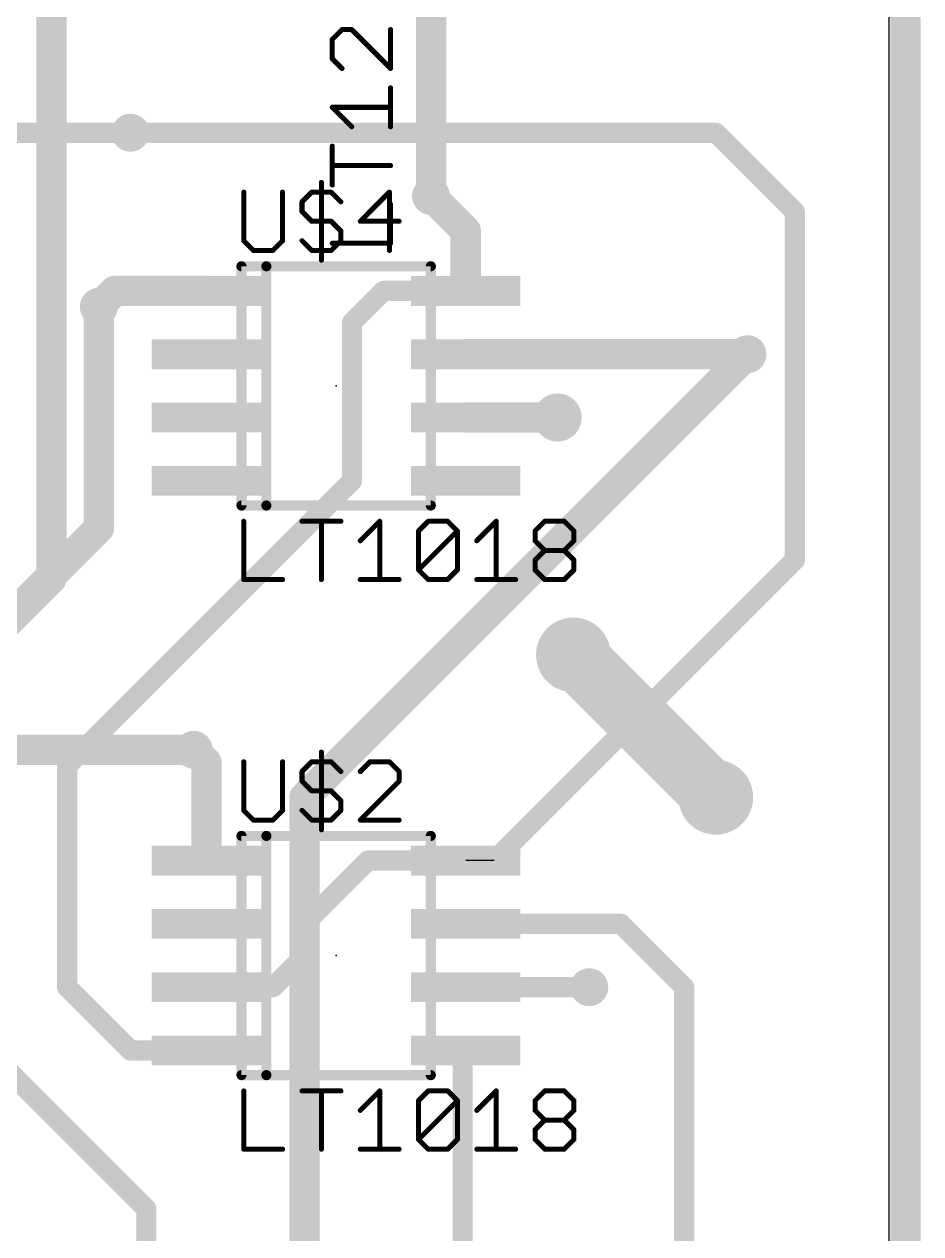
# Model space of a CAD drawing. Extents: x -0.3 to 57.5, y -11.6 to 53.6.
# Drawn here: x 39.46 to 57.45, y 12.2 to 36.47 of the extents above; entities that cross this region are included whole.
import ezdxf

# ---------------------------------------------------------------- set-up
doc = ezdxf.new("R2010")
doc.units = 0
for name, color, linetype in [('1', 14, 'CONTINUOUS'), ('16', 174, 'CONTINUOUS'), ('18', 94, 'CONTINUOUS'), ('19', 54, 'CONTINUOUS'), ('20', 178, 'CONTINUOUS'), ('21', 251, 'CONTINUOUS'), ('23', 178, 'CONTINUOUS'), ('25', 251, 'CONTINUOUS'), ('27', 251, 'CONTINUOUS'), ('51', 251, 'CONTINUOUS')]:
    doc.layers.add(name, color=color, linetype=linetype)

# ---------------------------------------------------------------- blocks, each defined once
blk = doc.blocks.new('RECT')
blk.add_solid([(-0.5, -0.5), (0.5, -0.5), (-0.5, 0.5), (0.5, 0.5)])
blk = doc.blocks.new('ROUNDV')
at = {"const_width": 0.5}
blk.add_lwpolyline([(0, -0.25, 1), (0, 0.25, 1), (0, -0.25)], format="xyb", dxfattribs=at)

msp = doc.modelspace()

# ---------------------------------------------------------------- linework, layer by layer
at = {"layer": '1'}
for points, const_width in [([(57.15, 0), (57.15, 53.34)], 0.4064), ([(40.005, 38.1), (40.005, 25.34)], 0.6096), ([(53.34, 34.29), (41.5925, 34.29)], 0.4064), ([(54.9275, 32.7025), (53.34, 34.29)], 0.4064), ([(48.32, 32.325), (47.625, 33.02)], 0.6096), ([(54.9275, 25.7175), (54.9275, 32.7025)], 0.4064), ([(48.32, 31.115), (48.32, 32.325)], 0.6096), ([(41.275, 31.115), (40.9575, 30.7975)], 0.6096), ([(43.12, 31.115), (41.275, 31.115)], 0.6096), ([(46.0375, 30.48), (46.6725, 31.115)], 0.4064), ([(46.6725, 31.115), (48.32, 31.115)], 0.4064), ([(46.0375, 27.305), (46.0375, 30.48)], 0.4064), ([(53.975, 29.845), (48.32, 29.845)], 0.6096), ([(48.32, 28.575), (50.165, 28.575)], 0.6096), ([(40.3225, 21.59), (46.0375, 27.305)], 0.4064), ([(48.895, 19.685), (54.9275, 25.7175)], 0.4064), ([(40.005, 25.34), (34.35, 19.685)], 0.6096), ([(43.12, 21.65), (42.8625, 21.9075)], 0.6096), ([(43.12, 19.685), (43.12, 21.65)], 0.6096), ([(40.3225, 17.145), (40.3225, 21.59)], 0.4064), ([(46.355, 19.685), (45.085, 18.415)], 0.4064), ([(48.32, 19.685), (46.355, 19.685)], 0.4064), ([(45.085, 18.415), (45.085, 17.78)], 0.4064), ([(51.435, 18.415), (48.32, 18.415)], 0.4064), ([(52.705, 17.145), (51.435, 18.415)], 0.4064), ([(45.085, 17.78), (44.45, 17.145)], 0.4064), ([(41.5925, 15.875), (40.3225, 17.145)], 0.4064), ([(44.45, 17.145), (43.12, 17.145)], 0.4064), ([(48.32, 17.145), (50.8, 17.145)], 0.4064), ([(52.705, 9.8425), (52.705, 17.145)], 0.4064), ([(41.91, 12.7), (38.735, 15.875)], 0.4064), ([(43.12, 15.875), (41.5925, 15.875)], 0.4064), ([(48.32, 15.875), (48.26, 15.815)], 0.4064), ([(48.26, 15.815), (48.26, 7.62)], 0.4064), ([(41.91, 11.43), (41.91, 12.7)], 0.4064)]:
    msp.add_lwpolyline(points, dxfattribs=dict(at, const_width=const_width))
for points, const_width in [([(41.5925, 34.3916, 1), (41.5925, 34.1884)], 0.2032), ([(53.4118, 34.3618, 1), (53.2682, 34.2182)], 0.2032), ([(53.34, 34.1884, 1), (53.34, 34.3916)], 0.2032), ([(47.7328, 33.1278, 1), (47.5172, 32.9122)], 0.3048), ([(55.0291, 32.7025, 1), (54.8259, 32.7025)], 0.2032), ([(54.8557, 32.6307, 1), (54.9993, 32.7743)], 0.2032), ([(48.4724, 32.325, 1), (48.1676, 32.325)], 0.3048), ([(48.2122, 32.2172, 1), (48.4278, 32.4328)], 0.3048), ([(41.275, 31.2674, 1), (41.275, 30.9626)], 0.3048), ([(41.3828, 31.0072, 1), (41.1672, 31.2228)], 0.3048), ([(43.12, 30.9626, 1), (43.12, 31.2674)], 0.3048), ([(46.6725, 31.2166, 1), (46.6725, 31.0134)], 0.2032), ([(46.7443, 31.0432, 1), (46.6007, 31.1868)], 0.2032), ([(48.32, 31.0134, 1), (48.32, 31.2166)], 0.2032), ([(48.1676, 31.115, 1), (48.4724, 31.115)], 0.3048), ([(40.8497, 30.9053, 1), (41.0653, 30.6897)], 0.3048), ([(46.1391, 30.48, 1), (45.9359, 30.48)], 0.2032), ([(45.9657, 30.5518, 1), (46.1093, 30.4082)], 0.2032), ([(48.32, 29.9974, 1), (48.32, 29.6926)], 0.3048), ([(53.975, 29.6926, 1), (53.975, 29.9974)], 0.3048), ([(48.32, 28.7274, 1), (48.32, 28.4226)], 0.3048), ([(50.165, 28.4226, 1), (50.165, 28.7274)], 0.3048), ([(46.1093, 27.2332, 1), (45.9657, 27.3768)], 0.2032), ([(45.9359, 27.305, 1), (46.1391, 27.305)], 0.2032), ([(54.8259, 25.7175, 1), (55.0291, 25.7175)], 0.2032), ([(54.9993, 25.6457, 1), (54.8557, 25.7893)], 0.2032), ([(39.8526, 25.34, 1), (40.1574, 25.34)], 0.3048), ([(40.1128, 25.2322, 1), (39.8972, 25.4478)], 0.3048), ([(42.9703, 22.0153, 1), (42.7547, 21.7997)], 0.3048), ([(43.2724, 21.65, 1), (42.9676, 21.65)], 0.3048), ([(43.0122, 21.5422, 1), (43.2278, 21.7578)], 0.3048), ([(40.4241, 21.59, 1), (40.2209, 21.59)], 0.2032), ([(40.2507, 21.6618, 1), (40.3943, 21.5182)], 0.2032), ([(42.9676, 19.685, 1), (43.2724, 19.685)], 0.3048), ([(46.355, 19.7866, 1), (46.355, 19.5834)], 0.2032), ([(46.4268, 19.6132, 1), (46.2832, 19.7568)], 0.2032), ([(48.32, 19.5834, 1), (48.32, 19.7866)], 0.2032), ([(48.8232, 19.7568, 1), (48.9668, 19.6132)], 0.2032), ([(45.1866, 18.415, 1), (44.9834, 18.415)], 0.2032), ([(45.0132, 18.4868, 1), (45.1568, 18.3432)], 0.2032), ([(48.32, 18.5166, 1), (48.32, 18.3134)], 0.2032), ([(51.5068, 18.4868, 1), (51.3632, 18.3432)], 0.2032), ([(51.435, 18.3134, 1), (51.435, 18.5166)], 0.2032), ([(45.1568, 17.7082, 1), (45.0132, 17.8518)], 0.2032), ([(44.9834, 17.78, 1), (45.1866, 17.78)], 0.2032), ([(40.2209, 17.145, 1), (40.4241, 17.145)], 0.2032), ([(40.3943, 17.2168, 1), (40.2507, 17.0732)], 0.2032), ([(43.12, 17.2466, 1), (43.12, 17.0434)], 0.2032), ([(44.3782, 17.2168, 1), (44.5218, 17.0732)], 0.2032), ([(44.45, 17.0434, 1), (44.45, 17.2466)], 0.2032), ([(48.32, 17.2466, 1), (48.32, 17.0434)], 0.2032), ([(50.8, 17.0434, 1), (50.8, 17.2466)], 0.2032), ([(52.8066, 17.145, 1), (52.6034, 17.145)], 0.2032), ([(52.6332, 17.0732, 1), (52.7768, 17.2168)], 0.2032), ([(41.5925, 15.9766, 1), (41.5925, 15.7734)], 0.2032), ([(41.5207, 15.8032, 1), (41.6643, 15.9468)], 0.2032), ([(43.12, 15.7734, 1), (43.12, 15.9766)], 0.2032), ([(48.3918, 15.8032, 1), (48.2482, 15.9468)], 0.2032), ([(48.3616, 15.815, 1), (48.1584, 15.815)], 0.2032), ([(48.1882, 15.8868, 1), (48.3318, 15.7432)], 0.2032), ([(42.0116, 12.7, 1), (41.8084, 12.7)], 0.2032), ([(41.8382, 12.6282, 1), (41.9818, 12.7718)], 0.2032)]:
    msp.add_lwpolyline(points, format="xyb", dxfattribs=dict(at, const_width=const_width))
at = {"layer": '16'}
for points, const_width in [([(57.15, 53.34), (57.15, 0)], 0.6096), ([(47.625, 33.02), (47.625, 36.83)], 0.6096), ([(36.83, 34.29), (41.5925, 34.29)], 0.4064), ([(40.9575, 30.7975), (40.9575, 26.3525)], 0.6096), ([(45.085, 20.955), (53.975, 29.845)], 0.6096), ([(40.9575, 26.3525), (38.735, 24.13)], 0.6096), ([(53.34, 20.955), (50.4825, 23.8125)], 1.27), ([(42.8625, 21.9075), (26.9875, 21.9075)], 0.6096), ([(45.085, 11.7475), (45.085, 20.955)], 0.6096)]:
    msp.add_lwpolyline(points, dxfattribs=dict(at, const_width=const_width))
for points, const_width in [([(41.5925, 34.1884, 1), (41.5925, 34.3916)], 0.2032), ([(47.4726, 33.02, 1), (47.7774, 33.02)], 0.3048), ([(41.1099, 30.7975, 1), (40.8051, 30.7975)], 0.3048), ([(54.0828, 29.7372, 1), (53.8672, 29.9528)], 0.3048), ([(40.8051, 26.3525, 1), (41.1099, 26.3525)], 0.3048), ([(41.0653, 26.2447, 1), (40.8497, 26.4603)], 0.3048), ([(50.707, 24.037, 1), (50.258, 23.588)], 0.635), ([(42.8625, 21.7551, 1), (42.8625, 22.0599)], 0.3048), ([(53.1155, 20.7305, 1), (53.5645, 21.1795)], 0.635), ([(44.9772, 21.0628, 1), (45.1928, 20.8472)], 0.3048), ([(45.2374, 20.955, 1), (44.9326, 20.955)], 0.3048)]:
    msp.add_lwpolyline(points, format="xyb", dxfattribs=dict(at, const_width=const_width))
at = {"layer": '19'}
msp.add_line((48.895, 19.685), (48.32, 19.685), dxfattribs=at)
at = {"layer": '20'}
msp.add_line((56.82, 0), (56.82, 53.33), dxfattribs=at)
at = {"layer": '21', "const_width": 0.2032}
for points in [[(43.82, 26.81), (43.82, 31.61)], [(43.82, 31.61), (44.32, 31.61)], [(44.32, 31.61), (47.62, 31.61)], [(44.32, 26.81), (44.32, 31.61)], [(47.62, 31.61), (47.62, 26.81)], [(44.32, 26.81), (43.82, 26.81)], [(47.62, 26.81), (44.32, 26.81)], [(43.82, 15.38), (43.82, 20.18)], [(43.82, 20.18), (44.32, 20.18)], [(44.32, 20.18), (47.62, 20.18)], [(44.32, 15.38), (44.32, 20.18)], [(47.62, 20.18), (47.62, 15.38)], [(44.32, 15.38), (43.82, 15.38)], [(47.62, 15.38), (44.32, 15.38)]]:
    msp.add_lwpolyline(points, dxfattribs=at)
at = {"layer": '21', "const_width": 0.1016}
for points in [[(43.8708, 31.61, 1), (43.7692, 31.61)], [(43.82, 31.6608, 1), (43.82, 31.5592)], [(44.32, 31.6608, 1), (44.32, 31.5592)], [(44.3708, 31.61, 1), (44.2692, 31.61)], [(44.32, 31.5592, 1), (44.32, 31.6608)], [(47.6708, 31.61, 1), (47.5692, 31.61)], [(47.62, 31.5592, 1), (47.62, 31.6608)], [(43.82, 26.8608, 1), (43.82, 26.7592)], [(43.7692, 26.81, 1), (43.8708, 26.81)], [(44.32, 26.8608, 1), (44.32, 26.7592)], [(44.2692, 26.81, 1), (44.3708, 26.81)], [(44.32, 26.7592, 1), (44.32, 26.8608)], [(47.5692, 26.81, 1), (47.6708, 26.81)], [(47.62, 26.7592, 1), (47.62, 26.8608)], [(43.8708, 20.18, 1), (43.7692, 20.18)], [(43.82, 20.2308, 1), (43.82, 20.1292)], [(44.32, 20.2308, 1), (44.32, 20.1292)], [(44.3708, 20.18, 1), (44.2692, 20.18)], [(44.32, 20.1292, 1), (44.32, 20.2308)], [(47.6708, 20.18, 1), (47.5692, 20.18)], [(47.62, 20.1292, 1), (47.62, 20.2308)], [(43.82, 15.4308, 1), (43.82, 15.3292)], [(43.7692, 15.38, 1), (43.8708, 15.38)], [(44.32, 15.4308, 1), (44.32, 15.3292)], [(44.2692, 15.38, 1), (44.3708, 15.38)], [(44.32, 15.3292, 1), (44.32, 15.4308)], [(47.5692, 15.38, 1), (47.6708, 15.38)], [(47.62, 15.3292, 1), (47.62, 15.4308)]]:
    msp.add_lwpolyline(points, format="xyb", dxfattribs=at)
at = {"layer": '23'}
for p in [(45.72, 29.21), (45.72, 17.78)]:
    msp.add_point(p, dxfattribs=at)
at = {"layer": '25', "const_width": 0.1016}
for points in [[(45.425, 33.2921), (45.425, 31.7329)], [(43.8658, 33.0972), (43.8658, 32.1227)], [(44.6454, 32.1227), (44.6454, 33.0972)], [(45.0352, 32.9023), (45.2301, 33.0972)], [(45.2301, 33.0972), (45.6199, 33.0972)], [(45.6199, 33.0972), (45.8148, 32.9023)], [(46.7893, 33.0972), (46.2046, 32.5125)], [(46.7893, 31.9278), (46.7893, 33.0972)], [(45.0352, 32.7074), (45.0352, 32.9023)], [(45.2301, 32.5125), (45.0352, 32.7074)], [(45.6199, 32.5125), (45.2301, 32.5125)], [(45.8148, 32.3176), (45.6199, 32.5125)], [(46.2046, 32.5125), (46.9842, 32.5125)], [(45.8148, 32.1227), (45.8148, 32.3176)], [(43.8658, 32.1227), (44.0607, 31.9278)], [(44.4505, 31.9278), (44.6454, 32.1227)], [(45.0352, 32.1227), (45.2301, 31.9278)], [(45.6199, 31.9278), (45.8148, 32.1227)], [(44.0607, 31.9278), (44.4505, 31.9278)], [(45.2301, 31.9278), (45.6199, 31.9278)], [(45.425, 21.8621), (45.425, 20.3029)], [(43.8658, 21.6672), (43.8658, 20.6927)], [(44.6454, 20.6927), (44.6454, 21.6672)], [(45.0352, 21.4723), (45.2301, 21.6672)], [(45.2301, 21.6672), (45.6199, 21.6672)], [(45.6199, 21.6672), (45.8148, 21.4723)], [(46.3995, 21.6672), (46.2046, 21.4723)], [(46.7893, 21.6672), (46.3995, 21.6672)], [(46.9842, 21.4723), (46.7893, 21.6672)], [(45.0352, 21.2774), (45.0352, 21.4723)], [(46.9842, 21.2774), (46.9842, 21.4723)], [(45.2301, 21.0825), (45.0352, 21.2774)], [(45.6199, 21.0825), (45.2301, 21.0825)], [(45.8148, 20.8876), (45.6199, 21.0825)], [(46.2046, 20.4978), (46.9842, 21.2774)], [(45.8148, 20.6927), (45.8148, 20.8876)], [(43.8658, 20.6927), (44.0607, 20.4978)], [(44.4505, 20.4978), (44.6454, 20.6927)], [(45.0352, 20.6927), (45.2301, 20.4978)], [(45.6199, 20.4978), (45.8148, 20.6927)], [(44.0607, 20.4978), (44.4505, 20.4978)], [(45.2301, 20.4978), (45.6199, 20.4978)], [(46.9842, 20.4978), (46.2046, 20.4978)]]:
    msp.add_lwpolyline(points, dxfattribs=at)
at = {"layer": '25', "const_width": 0.0508}
for points in [[(45.4504, 33.2921, 1), (45.3996, 33.2921)], [(43.8912, 33.0972, 1), (43.8404, 33.0972)], [(44.6708, 33.0972, 1), (44.62, 33.0972)], [(45.2301, 33.1226, 1), (45.2301, 33.0718)], [(45.2481, 33.0792, 1), (45.2121, 33.1152)], [(45.6379, 33.1152, 1), (45.6019, 33.0792)], [(45.6199, 33.0718, 1), (45.6199, 33.1226)], [(46.8147, 33.0972, 1), (46.7639, 33.0972)], [(46.8073, 33.0792, 1), (46.7713, 33.1152)], [(45.0172, 32.9203, 1), (45.0532, 32.8843)], [(45.0606, 32.9023, 1), (45.0098, 32.9023)], [(45.7968, 32.8843, 1), (45.8328, 32.9203)], [(45.0532, 32.7254, 1), (45.0172, 32.6894)], [(45.0098, 32.7074, 1), (45.0606, 32.7074)], [(45.2301, 32.5379, 1), (45.2301, 32.4871)], [(45.2121, 32.4945, 1), (45.2481, 32.5305)], [(45.6379, 32.5305, 1), (45.6019, 32.4945)], [(45.6199, 32.4871, 1), (45.6199, 32.5379)], [(46.1866, 32.5305, 1), (46.2226, 32.4945)], [(46.2046, 32.5379, 1), (46.2046, 32.4871)], [(46.9842, 32.4871, 1), (46.9842, 32.5379)], [(45.8402, 32.3176, 1), (45.7894, 32.3176)], [(45.7968, 32.2996, 1), (45.8328, 32.3356)], [(43.8838, 32.1407, 1), (43.8478, 32.1047)], [(43.8404, 32.1227, 1), (43.8912, 32.1227)], [(44.62, 32.1227, 1), (44.6708, 32.1227)], [(44.6634, 32.1047, 1), (44.6274, 32.1407)], [(45.0532, 32.1407, 1), (45.0172, 32.1047)], [(45.7894, 32.1227, 1), (45.8402, 32.1227)], [(45.8328, 32.1047, 1), (45.7968, 32.1407)], [(44.0607, 31.9532, 1), (44.0607, 31.9024)], [(44.0427, 31.9098, 1), (44.0787, 31.9458)], [(44.4325, 31.9458, 1), (44.4685, 31.9098)], [(44.4505, 31.9024, 1), (44.4505, 31.9532)], [(45.2301, 31.9532, 1), (45.2301, 31.9024)], [(45.2121, 31.9098, 1), (45.2481, 31.9458)], [(45.6019, 31.9458, 1), (45.6379, 31.9098)], [(45.6199, 31.9024, 1), (45.6199, 31.9532)], [(46.7639, 31.9278, 1), (46.8147, 31.9278)], [(45.3996, 31.7329, 1), (45.4504, 31.7329)], [(45.4504, 21.8621, 1), (45.3996, 21.8621)], [(43.8912, 21.6672, 1), (43.8404, 21.6672)], [(44.6708, 21.6672, 1), (44.62, 21.6672)], [(45.2301, 21.6926, 1), (45.2301, 21.6418)], [(45.2481, 21.6492, 1), (45.2121, 21.6852)], [(45.6379, 21.6852, 1), (45.6019, 21.6492)], [(45.6199, 21.6418, 1), (45.6199, 21.6926)], [(46.3995, 21.6926, 1), (46.3995, 21.6418)], [(46.4175, 21.6492, 1), (46.3815, 21.6852)], [(46.8073, 21.6852, 1), (46.7713, 21.6492)], [(46.7893, 21.6418, 1), (46.7893, 21.6926)], [(45.0172, 21.4903, 1), (45.0532, 21.4543)], [(45.0606, 21.4723, 1), (45.0098, 21.4723)], [(45.7968, 21.4543, 1), (45.8328, 21.4903)], [(46.1866, 21.4903, 1), (46.2226, 21.4543)], [(47.0096, 21.4723, 1), (46.9588, 21.4723)], [(46.9662, 21.4543, 1), (47.0022, 21.4903)], [(45.0532, 21.2954, 1), (45.0172, 21.2594)], [(45.0098, 21.2774, 1), (45.0606, 21.2774)], [(45.2301, 21.1079, 1), (45.2301, 21.0571)], [(45.2121, 21.0645, 1), (45.2481, 21.1005)], [(45.6379, 21.1005, 1), (45.6019, 21.0645)], [(45.6199, 21.0571, 1), (45.6199, 21.1079)], [(46.9588, 21.2774, 1), (47.0096, 21.2774)], [(47.0022, 21.2594, 1), (46.9662, 21.2954)], [(45.8402, 20.8876, 1), (45.7894, 20.8876)], [(45.7968, 20.8696, 1), (45.8328, 20.9056)], [(43.8838, 20.7107, 1), (43.8478, 20.6747)], [(43.8404, 20.6927, 1), (43.8912, 20.6927)], [(44.62, 20.6927, 1), (44.6708, 20.6927)], [(44.6634, 20.6747, 1), (44.6274, 20.7107)], [(45.0532, 20.7107, 1), (45.0172, 20.6747)], [(45.7894, 20.6927, 1), (45.8402, 20.6927)], [(45.8328, 20.6747, 1), (45.7968, 20.7107)], [(44.0607, 20.5232, 1), (44.0607, 20.4724)], [(44.0427, 20.4798, 1), (44.0787, 20.5158)], [(44.4325, 20.5158, 1), (44.4685, 20.4798)], [(44.4505, 20.4724, 1), (44.4505, 20.5232)], [(45.2301, 20.5232, 1), (45.2301, 20.4724)], [(45.2121, 20.4798, 1), (45.2481, 20.5158)], [(45.6019, 20.5158, 1), (45.6379, 20.4798)], [(45.6199, 20.4724, 1), (45.6199, 20.5232)], [(46.1866, 20.5158, 1), (46.2226, 20.4798)], [(46.2046, 20.5232, 1), (46.2046, 20.4724)], [(46.9842, 20.4724, 1), (46.9842, 20.5232)], [(45.3996, 20.3029, 1), (45.4504, 20.3029)]]:
    msp.add_lwpolyline(points, format="xyb", dxfattribs=at)
at = {"layer": '27', "const_width": 0.1016}
for points in [[(45.8377, 36.359), (45.6428, 36.1641)], [(46.0326, 36.359), (45.8377, 36.359)], [(46.8122, 35.5794), (46.0326, 36.359)], [(46.8122, 36.359), (46.8122, 35.5794)], [(45.6428, 36.1641), (45.6428, 35.7743)], [(45.6428, 35.7743), (45.8377, 35.5794)], [(46.8122, 34.41), (46.8122, 35.1896)], [(46.0326, 34.41), (45.6428, 34.7998)], [(45.6428, 34.7998), (46.8122, 34.7998)], [(45.6428, 33.2406), (45.6428, 34.0202)], [(46.8122, 33.6304), (45.6428, 33.6304)], [(46.8122, 32.0712), (46.8122, 32.8508)], [(45.6428, 32.0712), (46.8122, 32.0712)], [(43.8658, 26.4932), (43.8658, 25.3238)], [(45.0352, 26.4932), (45.8148, 26.4932)], [(45.425, 25.3238), (45.425, 26.4932)], [(46.2046, 26.1034), (46.5944, 26.4932)], [(46.5944, 26.4932), (46.5944, 25.3238)], [(47.374, 26.2983), (47.5689, 26.4932)], [(47.5689, 26.4932), (47.9587, 26.4932)], [(47.9587, 26.4932), (48.1536, 26.2983)], [(48.5434, 26.1034), (48.9332, 26.4932)], [(48.9332, 26.4932), (48.9332, 25.3238)], [(49.7128, 26.2983), (49.9077, 26.4932)], [(49.9077, 26.4932), (50.2975, 26.4932)], [(50.2975, 26.4932), (50.4924, 26.2983)], [(47.374, 25.5187), (47.374, 26.2983)], [(47.374, 25.5187), (48.1536, 26.2983)], [(48.1536, 26.2983), (48.1536, 25.5187)], [(49.7128, 26.1034), (49.7128, 26.2983)], [(50.4924, 26.2983), (50.4924, 26.1034)], [(49.9077, 25.9085), (49.7128, 26.1034)], [(50.4924, 26.1034), (50.2975, 25.9085)], [(49.7128, 25.7136), (49.9077, 25.9085)], [(49.7128, 25.5187), (49.7128, 25.7136)], [(49.9077, 25.9085), (50.2975, 25.9085)], [(50.2975, 25.9085), (50.4924, 25.7136)], [(50.4924, 25.7136), (50.4924, 25.5187)], [(47.5689, 25.3238), (47.374, 25.5187)], [(48.1536, 25.5187), (47.9587, 25.3238)], [(49.9077, 25.3238), (49.7128, 25.5187)], [(50.4924, 25.5187), (50.2975, 25.3238)], [(43.8658, 25.3238), (44.6454, 25.3238)], [(46.2046, 25.3238), (46.9842, 25.3238)], [(47.9587, 25.3238), (47.5689, 25.3238)], [(48.5434, 25.3238), (49.323, 25.3238)], [(50.2975, 25.3238), (49.9077, 25.3238)], [(43.8658, 15.0632), (43.8658, 13.8938)], [(45.0352, 15.0632), (45.8148, 15.0632)], [(45.425, 13.8938), (45.425, 15.0632)], [(46.2046, 14.6734), (46.5944, 15.0632)], [(46.5944, 15.0632), (46.5944, 13.8938)], [(47.374, 14.8683), (47.5689, 15.0632)], [(47.5689, 15.0632), (47.9587, 15.0632)], [(47.9587, 15.0632), (48.1536, 14.8683)], [(48.5434, 14.6734), (48.9332, 15.0632)], [(48.9332, 15.0632), (48.9332, 13.8938)], [(49.7128, 14.8683), (49.9077, 15.0632)], [(49.9077, 15.0632), (50.2975, 15.0632)], [(50.2975, 15.0632), (50.4924, 14.8683)], [(47.374, 14.0887), (47.374, 14.8683)], [(47.374, 14.0887), (48.1536, 14.8683)], [(48.1536, 14.8683), (48.1536, 14.0887)], [(49.7128, 14.6734), (49.7128, 14.8683)], [(50.4924, 14.8683), (50.4924, 14.6734)], [(49.9077, 14.4785), (49.7128, 14.6734)], [(50.4924, 14.6734), (50.2975, 14.4785)], [(49.7128, 14.2836), (49.9077, 14.4785)], [(49.7128, 14.0887), (49.7128, 14.2836)], [(49.9077, 14.4785), (50.2975, 14.4785)], [(50.2975, 14.4785), (50.4924, 14.2836)], [(50.4924, 14.2836), (50.4924, 14.0887)], [(47.5689, 13.8938), (47.374, 14.0887)], [(48.1536, 14.0887), (47.9587, 13.8938)], [(49.9077, 13.8938), (49.7128, 14.0887)], [(50.4924, 14.0887), (50.2975, 13.8938)], [(43.8658, 13.8938), (44.6454, 13.8938)], [(46.2046, 13.8938), (46.9842, 13.8938)], [(47.9587, 13.8938), (47.5689, 13.8938)], [(48.5434, 13.8938), (49.323, 13.8938)], [(50.2975, 13.8938), (49.9077, 13.8938)]]:
    msp.add_lwpolyline(points, dxfattribs=at)
at = {"layer": '27', "const_width": 0.0508}
for points in [[(45.8377, 36.3844, 1), (45.8377, 36.3336)], [(45.8557, 36.341, 1), (45.8197, 36.377)], [(46.0506, 36.377, 1), (46.0146, 36.341)], [(46.0326, 36.3336, 1), (46.0326, 36.3844)], [(46.8376, 36.359, 1), (46.7868, 36.359)], [(45.6248, 36.1821, 1), (45.6608, 36.1461)], [(45.6682, 36.1641, 1), (45.6174, 36.1641)], [(45.6608, 35.7923, 1), (45.6248, 35.7563)], [(45.6174, 35.7743, 1), (45.6682, 35.7743)], [(45.8197, 35.5614, 1), (45.8557, 35.5974)], [(46.7868, 35.5794, 1), (46.8376, 35.5794)], [(46.7942, 35.5614, 1), (46.8302, 35.5974)], [(46.8376, 35.1896, 1), (46.7868, 35.1896)], [(45.6608, 34.8178, 1), (45.6248, 34.7818)], [(45.6428, 34.8252, 1), (45.6428, 34.7744)], [(46.8122, 34.7744, 1), (46.8122, 34.8252)], [(46.0146, 34.392, 1), (46.0506, 34.428)], [(46.7868, 34.41, 1), (46.8376, 34.41)], [(45.6682, 34.0202, 1), (45.6174, 34.0202)], [(45.6428, 33.6558, 1), (45.6428, 33.605)], [(46.8122, 33.605, 1), (46.8122, 33.6558)], [(45.6174, 33.2406, 1), (45.6682, 33.2406)], [(46.8376, 32.8508, 1), (46.7868, 32.8508)], [(45.6428, 32.0966, 1), (45.6428, 32.0458)], [(46.7868, 32.0712, 1), (46.8376, 32.0712)], [(46.8122, 32.0458, 1), (46.8122, 32.0966)], [(43.8912, 26.4932, 1), (43.8404, 26.4932)], [(45.0352, 26.5186, 1), (45.0352, 26.4678)], [(45.4504, 26.4932, 1), (45.3996, 26.4932)], [(45.8148, 26.4678, 1), (45.8148, 26.5186)], [(46.6198, 26.4932, 1), (46.569, 26.4932)], [(46.6124, 26.4752, 1), (46.5764, 26.5112)], [(47.5689, 26.5186, 1), (47.5689, 26.4678)], [(47.5868, 26.4752, 1), (47.5509, 26.5112)], [(47.9766, 26.5112, 1), (47.9407, 26.4752)], [(47.9587, 26.4678, 1), (47.9587, 26.5186)], [(48.9586, 26.4932, 1), (48.9078, 26.4932)], [(48.9511, 26.4752, 1), (48.9152, 26.5112)], [(49.9077, 26.5186, 1), (49.9077, 26.4678)], [(49.9256, 26.4752, 1), (49.8897, 26.5112)], [(50.3154, 26.5112, 1), (50.2795, 26.4752)], [(50.2975, 26.4678, 1), (50.2975, 26.5186)], [(47.356, 26.3163, 1), (47.392, 26.2803)], [(47.3994, 26.2983, 1), (47.3486, 26.2983)], [(48.179, 26.2983, 1), (48.1282, 26.2983)], [(48.1715, 26.2803, 1), (48.1356, 26.3163)], [(48.1356, 26.2803, 1), (48.1715, 26.3163)], [(49.6948, 26.3163, 1), (49.7307, 26.2803)], [(49.7382, 26.2983, 1), (49.6874, 26.2983)], [(50.5178, 26.2983, 1), (50.467, 26.2983)], [(50.4744, 26.2803, 1), (50.5103, 26.3163)], [(46.1866, 26.1214, 1), (46.2226, 26.0854)], [(48.5254, 26.1214, 1), (48.5613, 26.0854)], [(49.7307, 26.1214, 1), (49.6948, 26.0854)], [(49.6874, 26.1034, 1), (49.7382, 26.1034)], [(50.467, 26.1034, 1), (50.5178, 26.1034)], [(50.5103, 26.0854, 1), (50.4744, 26.1214)], [(49.6948, 25.7316, 1), (49.7307, 25.6956)], [(49.7382, 25.7136, 1), (49.6874, 25.7136)], [(49.9077, 25.9339, 1), (49.9077, 25.8831)], [(49.9256, 25.8905, 1), (49.8897, 25.9265)], [(49.8897, 25.8905, 1), (49.9256, 25.9265)], [(50.3154, 25.9265, 1), (50.2795, 25.8905)], [(50.2795, 25.9265, 1), (50.3154, 25.8905)], [(50.2975, 25.8831, 1), (50.2975, 25.9339)], [(50.5178, 25.7136, 1), (50.467, 25.7136)], [(50.4744, 25.6956, 1), (50.5103, 25.7316)], [(47.392, 25.5367, 1), (47.356, 25.5007)], [(47.356, 25.5367, 1), (47.392, 25.5007)], [(47.3486, 25.5187, 1), (47.3994, 25.5187)], [(48.1282, 25.5187, 1), (48.179, 25.5187)], [(48.1715, 25.5007, 1), (48.1356, 25.5367)], [(49.7307, 25.5367, 1), (49.6948, 25.5007)], [(49.6874, 25.5187, 1), (49.7382, 25.5187)], [(50.467, 25.5187, 1), (50.5178, 25.5187)], [(50.5103, 25.5007, 1), (50.4744, 25.5367)], [(43.8658, 25.3492, 1), (43.8658, 25.2984)], [(43.8404, 25.3238, 1), (43.8912, 25.3238)], [(44.6454, 25.2984, 1), (44.6454, 25.3492)], [(45.3996, 25.3238, 1), (45.4504, 25.3238)], [(46.2046, 25.3492, 1), (46.2046, 25.2984)], [(46.569, 25.3238, 1), (46.6198, 25.3238)], [(46.9842, 25.2984, 1), (46.9842, 25.3492)], [(47.5689, 25.3492, 1), (47.5689, 25.2984)], [(47.5509, 25.3058, 1), (47.5868, 25.3418)], [(47.9407, 25.3418, 1), (47.9766, 25.3058)], [(47.9587, 25.2984, 1), (47.9587, 25.3492)], [(48.5434, 25.3492, 1), (48.5434, 25.2984)], [(48.9078, 25.3238, 1), (48.9586, 25.3238)], [(49.323, 25.2984, 1), (49.323, 25.3492)], [(49.9077, 25.3492, 1), (49.9077, 25.2984)], [(49.8897, 25.3058, 1), (49.9256, 25.3418)], [(50.2795, 25.3418, 1), (50.3154, 25.3058)], [(50.2975, 25.2984, 1), (50.2975, 25.3492)], [(43.8912, 15.0632, 1), (43.8404, 15.0632)], [(45.0352, 15.0886, 1), (45.0352, 15.0378)], [(45.4504, 15.0632, 1), (45.3996, 15.0632)], [(45.8148, 15.0378, 1), (45.8148, 15.0886)], [(46.6198, 15.0632, 1), (46.569, 15.0632)], [(46.6124, 15.0452, 1), (46.5764, 15.0812)], [(47.5689, 15.0886, 1), (47.5689, 15.0378)], [(47.5868, 15.0452, 1), (47.5509, 15.0812)], [(47.9766, 15.0812, 1), (47.9407, 15.0452)], [(47.9587, 15.0378, 1), (47.9587, 15.0886)], [(48.9586, 15.0632, 1), (48.9078, 15.0632)], [(48.9511, 15.0452, 1), (48.9152, 15.0812)], [(49.9077, 15.0886, 1), (49.9077, 15.0378)], [(49.9256, 15.0452, 1), (49.8897, 15.0812)], [(50.3154, 15.0812, 1), (50.2795, 15.0452)], [(50.2975, 15.0378, 1), (50.2975, 15.0886)], [(47.356, 14.8863, 1), (47.392, 14.8503)], [(47.3994, 14.8683, 1), (47.3486, 14.8683)], [(48.179, 14.8683, 1), (48.1282, 14.8683)], [(48.1715, 14.8503, 1), (48.1356, 14.8863)], [(48.1356, 14.8503, 1), (48.1715, 14.8863)], [(49.6948, 14.8863, 1), (49.7307, 14.8503)], [(49.7382, 14.8683, 1), (49.6874, 14.8683)], [(50.5178, 14.8683, 1), (50.467, 14.8683)], [(50.4744, 14.8503, 1), (50.5103, 14.8863)], [(46.1866, 14.6914, 1), (46.2226, 14.6554)], [(48.5254, 14.6914, 1), (48.5613, 14.6554)], [(49.7307, 14.6914, 1), (49.6948, 14.6554)], [(49.6874, 14.6734, 1), (49.7382, 14.6734)], [(50.467, 14.6734, 1), (50.5178, 14.6734)], [(50.5103, 14.6554, 1), (50.4744, 14.6914)], [(49.6948, 14.3016, 1), (49.7307, 14.2656)], [(49.7382, 14.2836, 1), (49.6874, 14.2836)], [(49.9077, 14.5039, 1), (49.9077, 14.4531)], [(49.9256, 14.4605, 1), (49.8897, 14.4965)], [(49.8897, 14.4605, 1), (49.9256, 14.4965)], [(50.3154, 14.4965, 1), (50.2795, 14.4605)], [(50.2795, 14.4965, 1), (50.3154, 14.4605)], [(50.2975, 14.4531, 1), (50.2975, 14.5039)], [(50.5178, 14.2836, 1), (50.467, 14.2836)], [(50.4744, 14.2656, 1), (50.5103, 14.3016)], [(47.392, 14.1067, 1), (47.356, 14.0707)], [(47.356, 14.1067, 1), (47.392, 14.0707)], [(47.3486, 14.0887, 1), (47.3994, 14.0887)], [(48.1282, 14.0887, 1), (48.179, 14.0887)], [(48.1715, 14.0707, 1), (48.1356, 14.1067)], [(49.7307, 14.1067, 1), (49.6948, 14.0707)], [(49.6874, 14.0887, 1), (49.7382, 14.0887)], [(50.467, 14.0887, 1), (50.5178, 14.0887)], [(50.5103, 14.0707, 1), (50.4744, 14.1067)], [(43.8658, 13.9192, 1), (43.8658, 13.8684)], [(43.8404, 13.8938, 1), (43.8912, 13.8938)], [(44.6454, 13.8684, 1), (44.6454, 13.9192)], [(45.3996, 13.8938, 1), (45.4504, 13.8938)], [(46.2046, 13.9192, 1), (46.2046, 13.8684)], [(46.569, 13.8938, 1), (46.6198, 13.8938)], [(46.9842, 13.8684, 1), (46.9842, 13.9192)], [(47.5689, 13.9192, 1), (47.5689, 13.8684)], [(47.5509, 13.8758, 1), (47.5868, 13.9118)], [(47.9407, 13.9118, 1), (47.9766, 13.8758)], [(47.9587, 13.8684, 1), (47.9587, 13.9192)], [(48.5434, 13.9192, 1), (48.5434, 13.8684)], [(48.9078, 13.8938, 1), (48.9586, 13.8938)], [(49.323, 13.8684, 1), (49.323, 13.9192)], [(49.9077, 13.9192, 1), (49.9077, 13.8684)], [(49.8897, 13.8758, 1), (49.9256, 13.9118)], [(50.2795, 13.9118, 1), (50.3154, 13.8758)], [(50.2975, 13.8684, 1), (50.2975, 13.9192)]]:
    msp.add_lwpolyline(points, format="xyb", dxfattribs=at)

# ---------------------------------------------------------------- block references
at = {"layer": '1', "xscale": 0.6, "yscale": 2.2, "rotation": 270}
for p in [(43.12, 31.115), (48.32, 31.115), (43.12, 29.845), (48.32, 29.845), (43.12, 28.575), (48.32, 28.575), (43.12, 27.305), (48.32, 27.305), (43.12, 19.685), (48.32, 19.685), (43.12, 18.415), (48.32, 18.415), (43.12, 17.145), (48.32, 17.145), (43.12, 15.875), (48.32, 15.875)]:
    msp.add_blockref('RECT', p, dxfattribs=at)
at = {"layer": '18'}
for p, xscale, yscale in [((41.5925, 34.29), 0.762, 0.762), ((41.5925, 34.29), 0.762, 0.762), ((47.625, 33.02), 0.762, 0.762), ((47.625, 33.02), 0.762, 0.762), ((40.9575, 30.7975), 0.762, 0.762), ((40.9575, 30.7975), 0.762, 0.762), ((53.975, 29.845), 0.762, 0.762), ((53.975, 29.845), 0.762, 0.762), ((50.165, 28.575), 0.9652, 0.9652), ((50.165, 28.575), 0.9652, 0.9652), ((50.4825, 23.8125), 1.5, 1.5), ((50.4825, 23.8125), 1.5, 1.5), ((42.8625, 21.9075), 0.762, 0.762), ((42.8625, 21.9075), 0.762, 0.762), ((53.34, 20.955), 1.5, 1.5), ((53.34, 20.955), 1.5, 1.5), ((50.8, 17.145), 0.762, 0.762), ((50.8, 17.145), 0.762, 0.762)]:
    msp.add_blockref('ROUNDV', p, dxfattribs=dict(at, xscale=xscale, yscale=yscale))
at = {"layer": '51', "xscale": 0.49, "yscale": 1.1, "rotation": 270}
for p in [(43.17, 31.115), (48.27, 31.115), (43.17, 29.845), (48.27, 29.845), (43.17, 28.575), (48.27, 28.575), (43.17, 27.305), (48.27, 27.305), (43.17, 19.685), (48.27, 19.685), (43.17, 18.415), (48.27, 18.415), (43.17, 17.145), (48.27, 17.145), (43.17, 15.875), (48.27, 15.875)]:
    msp.add_blockref('RECT', p, dxfattribs=at)

doc.saveas('drawing.dxf')
